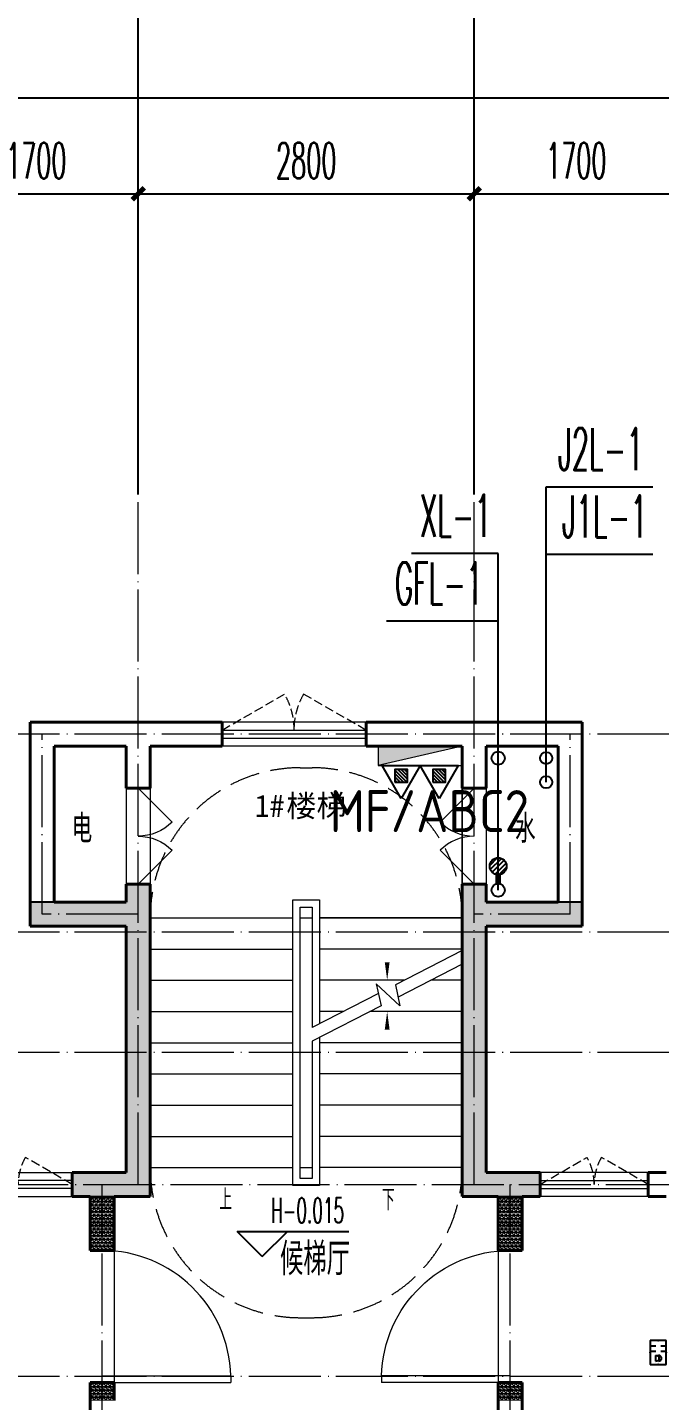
# Model space of a CAD drawing. Extents: x 27938 to 1042331, y -235042 to 1535213.
# Drawn here: x 692294 to 697561, y 448032 to 459467 of the extents above; entities that cross this region are included whole.
import ezdxf
from ezdxf.enums import TextEntityAlignment as Align

# ---------------------------------------------------------------- set-up
doc = ezdxf.new("R2010")
doc.units = 0
doc.header["$LTSCALE"] = 1000
doc.header["$MEASUREMENT"] = 0
doc.linetypes.add('DASH', pattern=[0.35, 0.25, -0.1])
doc.linetypes.add('DOTE', pattern=[2.42, 2, -0.2, 0.02, -0.2])
for name, color, linetype in [('3.5方案汇报，与郭总、侯月琴确定户型_t8$0$2020.03.04 -1安徽标准化洋房户型(UA）_t8_t8$0$看线', 154, 'Continuous'), ('AXIS', 3, 'Continuous'), ('COLUMN', 9, 'Continuous'), ('DIM_ELEV', 3, 'Continuous'), ('DIM_SYMB', 3, 'Continuous'), ('DIM_不分区消火栓', 3, 'Continuous'), ('DIM_管井排水', 3, 'Continuous'), ('DIM_给水', 3, 'Continuous'), ('EQUIP-安防', 3, 'Continuous'), ('EQUIP_地漏', 7, 'Continuous'), ('EQUIP_灭火器', 7, 'Continuous'), ('PIPE-管井排水', 210, 'GF'), ('PUB_TEXT', 4, 'Continuous'), ('TEXT_灭火器', 7, 'Continuous'), ('VPIPE-不分区消火栓', 1, 'X'), ('VPIPE-管井排水', 210, 'GF'), ('VPIPE-给水', 3, 'TG_J'), ('VPIPE-给水中', 72, 'J2'), ('保温', 6, 'Continuous')]:
    doc.layers.add(name, color=color, linetype=linetype)
for name, color, linetype, lineweight in [('DOTE', 19, 'DOTE', 9), ('EQUIP_消火栓', 242, 'Continuous', 18), ('PUB_HATCH', 8, 'Continuous', 9), ('STAIR', 2, 'Continuous', 18), ('WALL', 9, 'Continuous', 40), ('WINDOW', 8, 'Continuous', 15)]:
    doc.layers.add(name, color=color, linetype=linetype, lineweight=lineweight)
doc.styles.add('_TCH_DIM', font='SIMPLEX.shx', dxfattribs={"width": 0.6, "oblique": 10, "bigfont": 'hztxt.shx'})
doc.styles.add('_TCH_DIM_T3', font='SIMPLEX.shx', dxfattribs={"width": 0.494118, "bigfont": 'GBCBIG.shx'})
doc.styles.add('_TEL_DIM', font='SIMPLEX', dxfattribs={"width": 0.8, "height": 3.5, "bigfont": 'HZTXT'})
doc.styles.add('_TWT_SERIAL', font='simplex.shx', dxfattribs={"width": 0.6, "oblique": 10, "height": 3, "bigfont": 'aadri.shx'})
doc.styles.get("Standard").update_dxf_attribs({"font": 'gbenor.shx', "bigfont": 'gbcbig.shx'})
doc.styles.add('TG_LINETYPE', font='SIMPLEX', dxfattribs={"width": 0.8, "height": 3, "bigfont": 'HZTXT'})
doc.styles.add('黑体', font='simhei.ttf')
doc.linetypes.add('GF', pattern='A,3,-0.2,["GF",Standard,S=0.25,R=0,X=-0.1,Y=-0.115],-0.35', length=3.55)
doc.linetypes.add('J2', pattern='A,3,-0.2,["J2",Standard,S=0.25,R=0,X=-0.1,Y=-0.115],-0.35', length=3.55)
doc.linetypes.add('TG_J', pattern='A,2,-0.22,["J",TG_LINETYPE,S=0.1,R=0,X=-0.18,Y=-0.15],0', length=2.22)
doc.linetypes.add('X', pattern='A,3,-0.2,["X",Standard,S=0.25,R=0,X=-0.1,Y=-0.115],-0.25', length=3.45)
doc.dimstyles.new('_TCH_ARCH&&100', dxfattribs={"dimtxt": 297.5, "dimasz": 100, "dimexe": 250, "dimexo": 300, "dimgap": 126.25, "dimtad": 1, "dimdec": 0, "dimzin": 0, "dimdsep": 46, "dimtxsty": '_TCH_DIM_T3', "dimblk": 'ARCHTICK', "dimcen": 0.09, "dimclrt": 4, "dimazin": 2, "dimtfac": 1, "dimtdec": 0, "dimtix": 1, "dimtmove": 2, "dimatfit": 3, "dimfxl": 1, "dimtolj": 1, "dimtzin": 0, "dimarcsym": 0})
pattern_1 = [(90, (0, 0), (-16.49778, 1e-15), [9.525, -19.05]), (210, (0, 0), (8.24889, -14.2874966), [9.525, -19.05]), (150, (6e-16, 9.525), (-8.24889, -14.2874966), [9.525, -19.05])]

# ---------------------------------------------------------------- blocks, each defined once
blk = doc.blocks.new('GFDGDGRDGRDG')
at = {"layer": 'DOTE', "linetype": 'DOTE', "ltscale": 0.3}
for p, q in [((586394, 370358), (586394, 376108)), ((589194, 370358), (589194, 376108)), ((626394, 374108), (573594, 374108)), ((585594, 372608), (585594, 374108)), ((589994, 372608), (589994, 374108)), ((586394, 372608), (585594, 372608)), ((589994, 372608), (589194, 372608)), ((626394, 372458), (573594, 372458)), ((626394, 371458), (573594, 371458)), ((573594, 370358), (626394, 370358)), ((586094, 368458), (586094, 370358)), ((589494, 368458), (589494, 370358)), ((626394, 368758), (573594, 368758))]:
    blk.add_line(p, q, dxfattribs=at)
blk = doc.blocks.new('HFHFHFHFTF')
at = {"layer": 'PUB_HATCH'}
for points in [[(547217, 372524), (547217, 375124), (547017, 375124), (547017, 374974), (546217, 374974), (546217, 374774), (547017, 374774), (547017, 372724), (546567, 372724), (546567, 372524)], [(549817, 372524), (550467, 372524), (550467, 372724), (550017, 372724), (550017, 374774), (550816, 374774), (550816, 374974), (550017, 374974), (550017, 375124), (549817, 375124)]]:
    blk.add_hatch(color=256, dxfattribs=at).paths.add_polyline_path(points)
at = {"layer": 'COLUMN', "color": 8}
for p, q in [((547217, 375124), (547017, 375124)), ((547017, 375124), (547017, 374974)), ((547217, 372524), (547217, 375124)), ((550017, 375124), (549817, 375124)), ((549817, 375124), (549817, 372524)), ((550017, 374974), (550017, 375124)), ((547017, 374974), (546217, 374974)), ((546217, 374974), (546217, 374774)), ((550816, 374974), (550017, 374974)), ((550816, 374774), (550816, 374974)), ((546217, 374774), (547017, 374774)), ((547017, 374774), (547017, 372724)), ((550017, 372724), (550017, 374774)), ((550017, 374774), (550816, 374774)), ((547017, 372724), (546567, 372724)), ((546567, 372724), (546567, 372524)), ((550467, 372724), (550017, 372724)), ((550467, 372524), (550467, 372724)), ((546567, 372524), (547217, 372524)), ((549817, 372524), (550467, 372524))]:
    blk.add_line(p, q, dxfattribs=at)
blk = doc.blocks.new('VDVDVDCZSCCS')
at = {"layer": '保温', "linetype": 'Continuous', "ltscale": 10}
h = blk.add_hatch(dxfattribs=at)
h.set_pattern_fill('HEX', color=251, scale=10, angle=90, style=0)
h.set_pattern_definition(pattern_1)
h.paths.add_polyline_path([(546717, 372074), (546917, 372074), (546917, 372524), (546717, 372524)])
h = blk.add_hatch(dxfattribs=at)
h.set_pattern_fill('HEX', color=251, scale=10, angle=90, style=0)
h.set_pattern_definition(pattern_1)
h.paths.add_polyline_path([(550316, 372074), (550116, 372074), (550116, 372524), (550316, 372524)])
h = blk.add_hatch(dxfattribs=at)
h.set_pattern_fill('HEX', color=251, scale=10, angle=90, style=0)
h.set_pattern_definition(pattern_1)
h.paths.add_polyline_path([(546717, 370824), (546917, 370824), (546917, 370974), (546717, 370974)])
h = blk.add_hatch(dxfattribs=at)
h.set_pattern_fill('HEX', color=251, scale=10, angle=90, style=0)
h.set_pattern_definition(pattern_1)
h.paths.add_polyline_path([(550316, 370824), (550116, 370824), (550117, 370974), (550317, 370974)])
blk = doc.blocks.new('$equip$00002628')
at = {"color": 0, "linetype": 'Continuous'}
for p, q in [((-0.625, 0.415), (0.625, 0.415)), ((-0.625, -0.415), (-0.625, 0.415)), ((-0.472, 0.01), (-0.409, 0.01)), ((-0.446, -0.138), (-0.395, 0.058)), ((-0.395, 0.058), (-0.395, 0.058)), ((-0.395, 0.058), (-0.206, 0.058)), ((-0.206, 0.058), (-0.155, -0.138)), ((-0.191, 0.01), (-0.129, 0.01)), ((0.071, 0.129), (0.071, 0.415)), ((0.35, 0.129), (0.35, 0.415)), ((0.625, 0.415), (0.625, -0.415)), ((0.625, -0.415), (-0.625, -0.415)), ((-0.155, -0.138), (-0.446, -0.138)), ((0.071, -0.415), (0.071, -0.129)), ((0.35, -0.415), (0.35, -0.129))]:
    blk.add_line(p, q, dxfattribs=at)
at = {"color": 0, "const_width": 0.05}
blk.add_lwpolyline([(-0.625, 0.415), (0.625, 0.415), (0.625, -0.415), (-0.625, -0.415), (-0.625, 0.415), (0.625, 0.415)], dxfattribs=at)
at = {"color": 0, "linetype": 'Continuous'}
blk.add_arc((-0.3, -0.011), 0.173, 6.98974, 173.01026, dxfattribs=at)
at = {"color": 0}
for p in [(-0.625, 0), (0, 0.415), (0, -0.415), (0.625, 0)]:
    blk.add_point(p, dxfattribs=at)
at = {"color": 0, "style": '_TEL_DIM', "flags": 1}
blk.add_attdef('A', text='', height=0.000025, dxfattribs=at).set_placement((0, 0), align=Align.MIDDLE_CENTER)
blk = doc.blocks.new('HGFHGGGDFGRD')
at = {"layer": 'EQUIP-安防', "color": 8, "xscale": -160, "yscale": 160, "zscale": 160, "rotation": 270}
blk.add_blockref('$equip$00002628', (697550, 371224), dxfattribs=at)
blk = doc.blocks.new('_ArchTick')
at = {"color": 0, "linetype": 'ByBlock', "const_width": 0.4}
blk.add_lwpolyline([(-0.5, -0.5), (0.5, 0.5)], dxfattribs=at)
blk = doc.blocks.new('*D823')
at = {"layer": 'AXIS', "color": 0, "lineweight": -2}
for p, q in [((691517, 455882), (691517, 458332)), ((693217, 455882), (693217, 458332)), ((691517, 458082), (693217, 458082))]:
    blk.add_line(p, q, dxfattribs=at)
at = {"layer": 'Defpoints', "color": 0}
for p in [(693217, 458082), (691517, 455582), (693217, 455582)]:
    blk.add_point(p, dxfattribs=at)
at = {"layer": 'AXIS', "color": 0, "lineweight": -2, "xscale": 100, "yscale": 100, "zscale": 100, "rotation": 180}
blk.add_blockref('_ArchTick', (691517, 458082), dxfattribs=at)
at = {"layer": 'AXIS', "color": 0, "lineweight": -2, "xscale": 100, "yscale": 100, "zscale": 100}
blk.add_blockref('_ArchTick', (693217, 458082), dxfattribs=at)
at = {"layer": 'AXIS', "color": 4, "insert": (692367, 458357), "char_height": 297.5, "attachment_point": 5, "style": '_TCH_DIM_T3'}
blk.add_mtext('\\A1;1700', dxfattribs=at)
blk = doc.blocks.new('*D824')
at = {"layer": 'AXIS', "color": 0, "lineweight": -2}
for p, q in [((693217, 455882), (693217, 458332)), ((696017, 455882), (696017, 458332)), ((693217, 458082), (696017, 458082))]:
    blk.add_line(p, q, dxfattribs=at)
at = {"layer": 'Defpoints', "color": 0}
for p in [(696017, 458082), (693217, 455582), (696017, 455582)]:
    blk.add_point(p, dxfattribs=at)
at = {"layer": 'AXIS', "color": 0, "lineweight": -2, "xscale": 100, "yscale": 100, "zscale": 100, "rotation": 180}
blk.add_blockref('_ArchTick', (693217, 458082), dxfattribs=at)
at = {"layer": 'AXIS', "color": 0, "lineweight": -2, "xscale": 100, "yscale": 100, "zscale": 100}
blk.add_blockref('_ArchTick', (696017, 458082), dxfattribs=at)
at = {"layer": 'AXIS', "color": 4, "insert": (694617, 458357), "char_height": 297.5, "attachment_point": 5, "style": '_TCH_DIM_T3'}
blk.add_mtext('\\A1;2800', dxfattribs=at)
blk = doc.blocks.new('*D825')
at = {"layer": 'AXIS', "color": 0, "lineweight": -2}
for p, q in [((696017, 455882), (696017, 458332)), ((697717, 455882), (697717, 458332)), ((696017, 458082), (697717, 458082))]:
    blk.add_line(p, q, dxfattribs=at)
at = {"layer": 'Defpoints', "color": 0}
for p in [(697717, 458082), (696017, 455582), (697717, 455582)]:
    blk.add_point(p, dxfattribs=at)
at = {"layer": 'AXIS', "color": 0, "lineweight": -2, "xscale": 100, "yscale": 100, "zscale": 100, "rotation": 180}
blk.add_blockref('_ArchTick', (696017, 458082), dxfattribs=at)
at = {"layer": 'AXIS', "color": 0, "lineweight": -2, "xscale": 100, "yscale": 100, "zscale": 100}
blk.add_blockref('_ArchTick', (697717, 458082), dxfattribs=at)
at = {"layer": 'AXIS', "color": 4, "insert": (696867, 458357), "char_height": 297.5, "attachment_point": 5, "style": '_TCH_DIM_T3'}
blk.add_mtext('\\A1;1700', dxfattribs=at)
blk = doc.blocks.new('*D830')
at = {"layer": 'AXIS', "color": 0, "lineweight": -2}
for p, q in [((682317, 455882), (682317, 459132)), ((731317, 455882), (731317, 459132)), ((682317, 458882), (731317, 458882))]:
    blk.add_line(p, q, dxfattribs=at)
at = {"layer": 'Defpoints', "color": 0}
for p in [(731317, 458882), (682317, 455582), (731317, 455582)]:
    blk.add_point(p, dxfattribs=at)
at = {"layer": 'AXIS', "color": 0, "lineweight": -2, "xscale": 100, "yscale": 100, "zscale": 100, "rotation": 180}
blk.add_blockref('_ArchTick', (682317, 458882), dxfattribs=at)
at = {"layer": 'AXIS', "color": 0, "lineweight": -2, "xscale": 100, "yscale": 100, "zscale": 100}
blk.add_blockref('_ArchTick', (731317, 458882), dxfattribs=at)
at = {"layer": 'AXIS', "color": 4, "insert": (706817, 459157), "char_height": 297.5, "attachment_point": 5, "style": '_TCH_DIM_T3'}
blk.add_mtext('\\A1;49000', dxfattribs=at)
blk = doc.blocks.new('$DorLib2D$00000001')
for p, q in [((0.45, 0.975), (0.5, 0.975)), ((0.45, 0), (0.45, 0.975)), ((0.5, 0), (0.5, 0.975)), ((0.5, 0), (0.45, 0))]:
    blk.add_line(p, q)
at = {"lineweight": 13}
blk.add_arc((0.475, 0), 0.975, 91.4693, 180, dxfattribs=at)
blk = doc.blocks.new('$WINLIB2D$00000001')
at = {"color": 0}
for points in [[(-0.5, 0.5), (-0.5, -0.5)], [(-0.5, 0.5), (0.5, 0.5)], [(0.5, -0.5), (0.5, 0.5)], [(0.5, 0.1667), (-0.5, 0.1667)], [(0.5, -0.1667), (-0.5, -0.1667)], [(-0.5, -0.5), (0.5, -0.5)]]:
    blk.add_lwpolyline(points, dxfattribs=at)
blk = doc.blocks.new('$DorLib2D$00000116')
at = {"color": 0}
for p, q in [((-0.5, 0), (-0.146, 0.354)), ((0.5, 0), (0.146, 0.354))]:
    blk.add_line(p, q, dxfattribs=at)
for centre, start, end in [((-0.5, 0), 0, 45), ((0.5, 0), 135, 180)]:
    blk.add_arc(centre, 0.5, start, end, dxfattribs=at)
blk = doc.blocks.new('$TwtSys$00000141')
for p, q in [((-141, 12), (-15, 138)), ((-141, 12), (-15, 138)), ((-131, -53), (53, 131)), ((-131, -53), (53, 131)), ((-100, -100), (100, 100)), ((-100, -100), (100, 100)), ((-49, -131), (131, 49)), ((-49, -131), (131, 49)), ((17, -138), (138, -17)), ((17, -138), (138, -17))]:
    blk.add_line(p, q)
blk.add_circle((0, 0), 141)
blk.add_circle((0, 0), 141)
blk = doc.blocks.new('$TwtSys$00000434')
at = {"color": 7}
for p, q in [((-0.5, 0.5), (-0.5, -0.5)), ((-0.5, -0.5), (0.5, 0.5)), ((0.5, 0.5), (-0.5, 0.5)), ((0.5, -0.5), (0.5, 0.5)), ((-0.5, -0.5), (0.5, -0.5))]:
    blk.add_line(p, q, dxfattribs=at)
blk.add_solid([(0.5, -0.5), (0.5, 0.5), (-0.5, -0.5)], dxfattribs=at)
blk = doc.blocks.new('$TwtSys$00000546')
h = blk.add_hatch()
h.set_pattern_fill('ANSI31', color=1, scale=200, style=0)
h.set_pattern_definition([(45, (-38543.802, -6670.83), (-17.67767, 17.67767), [])])
h.paths.add_polyline_path([(-65, 174), (65, 174), (65, 44), (-65, 44)])
at = {"color": 1}
for points in [[(0, 344), (-198, 0), (198, 0)], [(-65, 174), (65, 174), (65, 44), (-65, 44)]]:
    blk.add_lwpolyline(points, close=True, dxfattribs=at)

msp = doc.modelspace()

# ---------------------------------------------------------------- linework, layer by layer
at = {"layer": 'AXIS'}
for p, q in [((693216.6, 455582.1), (693216.6, 459582.1)), ((696016.6, 455582.1), (696016.6, 459582.1))]:
    msp.add_line(p, q, dxfattribs=at)
at = {"layer": 'DIM_ELEV', "color": 8}
for p, q in [((694250.7, 449230.9), (694040.7, 449440.9)), ((694040.7, 449440.9), (694971.6, 449440.9)), ((694250.7, 449230.9), (694460.7, 449440.9))]:
    msp.add_line(p, q, dxfattribs=at)
at = {"layer": 'DIM_SYMB', "color": 8}
for points in [[(693941.6, 449842.1, 0, 0, 0), (693941.6, 452767.1, 0, 0, 0), (695291.6, 452767.1, 0, 0, 0), (695291.6, 451532.1, 0, 40, 0), (695291.6, 451682.1, 0, 0, 0)], [(695291.6, 449842.1, 0, 0, 0), (695291.6, 451272.1, 0, 40, 0), (695291.6, 451122.1, 0, 0, 0)]]:
    msp.add_lwpolyline(points, format="xyseb", dxfattribs=at)
at = {"layer": 'DIM_不分区消火栓'}
for p, q in [((696216.6, 455086.4), (695495.1, 455086.4)), ((696216.6, 453382.1), (696216.6, 455086.4))]:
    msp.add_line(p, q, dxfattribs=at)
at = {"layer": 'DIM_管井排水'}
for p, q in [((696216.6, 454522.5), (695286.5, 454522.5)), ((696216.7, 452282.1), (696216.6, 454522.5))]:
    msp.add_line(p, q, dxfattribs=at)
at = {"layer": 'DIM_给水'}
for p, q in [((696616.6, 453382.1), (696616.6, 455641.1)), ((696616.6, 455641.1), (697505.1, 455641.1)), ((696616.6, 453182.1), (696616.6, 455079.9)), ((696616.6, 455079.9), (697506.1, 455079.9))]:
    msp.add_line(p, q, dxfattribs=at)
at = {"layer": 'PIPE-管井排水', "const_width": 45}
msp.add_lwpolyline([(696216.6, 452411.5), (696216.6, 452337.1)], dxfattribs=at)
at = {"layer": 'STAIR', "color": 8}
for p, q in [((695916.6, 453482.1), (693316.6, 453482.1)), ((693316.6, 453482.1), (693316.6, 452052.1)), ((695916.6, 452052.1), (695916.6, 453482.1)), ((694506.6, 449822.1), (694506.6, 452202.1)), ((694506.6, 452202.1), (694726.6, 452202.1)), ((694726.6, 452202.1), (694726.6, 451168.3)), ((693316.6, 449972.1), (693316.6, 452052.1)), ((693316.6, 452052.1), (694506.6, 452052.1)), ((693316.6, 452052.1), (694506.6, 452052.1)), ((694566.6, 449882.1), (694566.6, 452142.1)), ((694566.6, 452142.1), (694666.6, 452142.1)), ((694566.6, 449972.1), (694566.6, 452052.1)), ((694566.6, 452052.1), (694666.6, 452052.1)), ((694666.6, 452142.1), (694666.6, 451137.5)), ((694666.6, 452052.1), (694666.6, 451137.5)), ((695916.6, 452052.1), (694726.6, 452052.1)), ((694726.6, 452052.1), (695916.6, 452052.1)), ((695916.6, 452052.1), (695916.6, 451779)), ((693316.6, 451792.1), (694506.6, 451792.1)), ((695916.6, 451792.1), (694726.6, 451792.1)), ((695916.6, 451779), (695360.6, 451493.7)), ((695916.6, 451666.6), (695382.4, 451392.5)), ((695916.6, 451666.6), (695916.6, 449972.1)), ((693316.6, 451532.1), (694506.6, 451532.1)), ((695435.4, 451532.1), (694726.6, 451532.1)), ((695398.2, 451319.3), (695201, 451502.1)), ((695201, 451502.1), (695240.3, 451319.6)), ((695360.6, 451493.7), (695398.2, 451319.3)), ((695916.6, 451532.1), (695654.4, 451532.1)), ((695218.5, 451420.8), (694666.6, 451137.5)), ((693316.6, 451272.1), (694506.6, 451272.1)), ((695240.3, 451319.6), (694666.6, 451025.1)), ((694928.8, 451272.1), (694726.6, 451272.1)), ((695916.6, 451272.1), (695147.8, 451272.1)), ((693316.6, 451012.1), (694506.6, 451012.1)), ((694666.6, 451025.1), (694666.6, 449972.1)), ((694666.6, 451025.1), (694666.6, 449882.1)), ((694726.6, 451055.9), (694726.6, 449822.1)), ((695916.6, 451012.1), (694726.6, 451012.1)), ((693316.6, 450752.1), (694506.6, 450752.1)), ((695916.6, 450752.1), (694726.6, 450752.1)), ((693316.6, 450492.1), (694506.6, 450492.1)), ((695916.6, 450492.1), (694726.6, 450492.1)), ((693316.6, 450232.1), (694506.6, 450232.1)), ((695916.6, 450232.1), (694726.6, 450232.1)), ((693316.6, 449972.1), (694506.6, 449972.1)), ((694566.6, 449972.1), (694666.6, 449972.1)), ((695916.6, 449972.1), (694726.6, 449972.1)), ((694666.6, 449882.1), (694566.6, 449882.1)), ((694726.6, 449822.1), (694506.6, 449822.1))]:
    msp.add_line(p, q, dxfattribs=at)
at = {"layer": 'STAIR', "color": 8, "linetype": 'DASH'}
for points in [[(693316.6, 452052.1, -0.4142136), (694566.6, 453302.1), (694666.6, 453302.1, -0.4142136), (695916.6, 452052.1)], [(693316.6, 449972.1, 0.4142136), (694566.6, 448722.1), (694666.6, 448722.1, 0.4142136), (695916.6, 449972.1)]]:
    msp.add_lwpolyline(points, format="xyb", dxfattribs=at)
at = {"layer": 'VPIPE-不分区消火栓'}
msp.add_circle((696216.6, 453382.1), 55, dxfattribs=at)
at = {"layer": 'VPIPE-管井排水'}
msp.add_circle((696216.7, 452282.1), 55, dxfattribs=at)
at = {"layer": 'VPIPE-给水'}
msp.add_circle((696616.6, 453182.1), 50, dxfattribs=at)
at = {"layer": 'VPIPE-给水中'}
msp.add_circle((696616.6, 453382.1), 50, dxfattribs=at)
at = {"layer": 'WALL', "color": 8}
for p, q in [((693216.6, 453682.1), (692316.6, 453682.1)), ((692316.6, 453682.1), (692316.6, 451982.1)), ((693916.6, 453682.1), (693216.6, 453682.1)), ((693916.6, 453482.1), (693916.6, 453682.1)), ((696016.6, 453682.1), (695116.6, 453682.1)), ((695116.6, 453682.1), (695116.6, 453482.1)), ((696016.6, 453682.1), (696916.6, 453682.1)), ((696916.6, 453682.1), (696916.6, 451982.1)), ((693116.6, 453482.1), (692516.6, 453482.1)), ((692516.6, 453482.1), (692516.6, 452182.1)), ((693116.6, 453482.1), (693116.6, 453132.1)), ((693316.6, 453482.1), (693916.6, 453482.1)), ((693316.6, 453132.1), (693316.6, 453482.1)), ((695116.6, 453482.1), (695916.6, 453482.1)), ((695916.6, 453482.1), (695916.6, 453132.1)), ((696116.6, 453132.1), (696116.6, 453482.1)), ((696116.6, 453482.1), (696716.6, 453482.1)), ((696716.6, 453482.1), (696716.6, 452182.1)), ((693116.6, 453132.1), (693316.6, 453132.1)), ((695916.6, 453132.1), (696116.6, 453132.1)), ((693316.6, 452332.1), (693116.6, 452332.1)), ((693116.6, 452332.1), (693116.6, 452182.1)), ((693316.6, 452082.1), (693316.6, 452332.1)), ((696116.6, 452332.1), (695916.6, 452332.1)), ((695916.6, 452332.1), (695916.6, 452082.1)), ((696116.6, 452182.1), (696116.6, 452332.1)), ((693116.6, 452182.1), (692516.6, 452182.1)), ((696116.6, 452182.1), (696716.6, 452182.1)), ((693316.6, 452082.1), (693316.6, 449932.1)), ((695916.6, 452082.1), (695916.6, 449932.1)), ((693116.6, 451982.1), (692316.6, 451982.1)), ((693116.6, 451982.1), (693116.6, 449932.1)), ((696116.6, 451982.1), (696916.6, 451982.1)), ((696116.6, 451982.1), (696116.6, 449932.1)), ((692916.6, 449932.1), (692666.6, 449932.1)), ((692666.6, 449932.1), (692666.6, 449732.1)), ((693116.6, 449932.1), (692916.6, 449932.1)), ((693316.6, 449932.1), (693316.6, 449932.1)), ((693316.6, 449732.1), (693316.6, 449932.1)), ((695916.6, 449932.1), (695916.6, 449932.1)), ((695916.6, 449932.1), (695916.6, 449732.1)), ((696116.6, 449932.1), (696316.6, 449932.1)), ((696566.6, 449932.1), (696316.6, 449932.1)), ((696566.6, 449732.1), (696566.6, 449932.1)), ((697616.6, 449932.1), (697466.6, 449932.1)), ((697466.6, 449932.1), (697466.6, 449732.1)), ((692666.6, 449732.1), (692816.6, 449732.1)), ((692816.6, 449732.1), (692816.6, 449282.1)), ((693016.6, 449282.1), (693016.6, 449732.1)), ((693216.6, 449732.1), (693016.6, 449732.1)), ((693316.6, 449732.1), (693216.6, 449732.1)), ((695916.6, 449732.1), (696016.6, 449732.1)), ((696016.6, 449732.1), (696216.6, 449732.1)), ((696216.6, 449732.1), (696216.6, 449282.1)), ((696416.6, 449282.1), (696416.6, 449732.1)), ((696416.6, 449732.1), (696566.6, 449732.1)), ((697466.6, 449732.1), (697616.6, 449732.1)), ((692816.6, 449282.1), (693016.6, 449282.1)), ((696216.6, 449282.1), (696416.6, 449282.1)), ((693016.6, 448182.1), (692816.6, 448182.1)), ((692816.6, 448182.1), (692816.6, 447832.1)), ((693016.6, 448032.1), (693016.6, 448182.1)), ((696416.6, 448182.1), (696216.6, 448182.1)), ((696216.6, 448182.1), (696216.6, 447932.1)), ((696416.6, 447932.1), (696416.6, 448182.1))]:
    msp.add_line(p, q, dxfattribs=at)
at = {"layer": 'WINDOW'}
for p, q in [((693116.6, 453132.1), (693116.6, 452332.1)), ((693316.6, 453132.1), (693316.6, 452332.1)), ((695916.6, 453132.1), (695916.6, 452332.1)), ((696116.6, 453132.1), (696116.6, 452332.1)), ((693016.6, 449282.1), (693016.6, 448182.1)), ((696216.6, 449282.1), (696216.6, 448182.1))]:
    msp.add_line(p, q, dxfattribs=at)
at = {"layer": 'WINDOW', "color": 8, "linetype": 'DASH', "ltscale": 0.3}
for points in [[(693916.6, 453615.4), (694436.2, 453915.4, -0.1316523), (694516.6, 453615.4)], [(695114.7, 453615.4), (694595.1, 453915.4, 0.1316523), (694514.7, 453615.4)], [(692666.6, 449832.1), (692276.8, 450057, 0.1316053), (692216.6, 449832.1)], [(696566.6, 449832.1), (696956.3, 450057, -0.1316053), (697016.6, 449832.1)], [(697466.6, 449832.1), (697076.8, 450057, 0.1316053), (697016.6, 449832.1)]]:
    msp.add_lwpolyline(points, format="xyb", dxfattribs=at)

# ---------------------------------------------------------------- block references
at = {"color": 8}
for name, p in [('HFHFHFHFTF', (146100, 77208.4)), ('VDVDVDCZSCCS', (146100, 77208.4)), ('HGFHGGGDFGRD', (0, 77208.4))]:
    msp.add_blockref(name, p, dxfattribs=at)
at = {"layer": '3.5方案汇报，与郭总、侯月琴确定户型_t8$0$2020.03.04 -1安徽标准化洋房户型(UA）_t8_t8$0$看线', "ltscale": 10}
msp.add_blockref('GFDGDGRDGRDG', (106822.9, 79473.8), dxfattribs=at)
at = {"layer": 'EQUIP_地漏', "xscale": 0.5, "yscale": 0.5, "zscale": 0.5}
msp.add_blockref('$TwtSys$00000141', (696216.6, 452482), dxfattribs=at)
at = {"layer": 'EQUIP_消火栓', "xscale": 700, "yscale": 160, "zscale": 700, "rotation": 180}
msp.add_blockref('$TwtSys$00000434', (695566.6, 453402.1), dxfattribs=at)
at = {"layer": 'EQUIP_灭火器', "xscale": 0.8, "yscale": -0.8, "zscale": 0.8}
for p in [(695407.9, 453322.1), (695725.3, 453322.1)]:
    msp.add_blockref('$TwtSys$00000546', p, dxfattribs=at)
at = {"layer": 'WINDOW'}
for name, p, xscale, yscale, zscale, rotation in [('$WINLIB2D$00000001', (694516.6, 453582.1), 1200, 200.0000000002997, 1200, 180.0000242537738), ('$DorLib2D$00000116', (693216.6, 452732.1), -800, 800, -800, 269.9999856579115), ('$DorLib2D$00000116', (696016.6, 452732.1), -800, -800, -800, 269.9999829807116), ('$WINLIB2D$00000001', (692216.6, 449832.1), -900, 200, -900, 180.0000468348593), ('$WINLIB2D$00000001', (697016.6, 449832.1), -900, -200, -900, 359.9999531651407), ('$DorLib2D$00000001', (692916.6, 448732.1), 1100, 1100, 1100, 270.0000468348222), ('$DorLib2D$00000001', (696316.6, 448732.1), 1100, -1100, 1100, 269.9999531651777)]:
    msp.add_blockref(name, p, dxfattribs=dict(at, xscale=xscale, yscale=yscale, zscale=zscale, rotation=rotation))

# ---------------------------------------------------------------- texts
at = {"layer": 'DIM_ELEV', "color": 8, "style": '_TCH_DIM', "width": 0.494118}
msp.add_text('H-0.015', height=208.25, dxfattribs=at).set_placement((694323.4, 449510.9))
at = {"layer": 'DIM_SYMB', "color": 7, "style": '_TCH_DIM', "width": 0.6}
for s, p in [('上', (693893.8, 449617)), ('下', (695248.3, 449617))]:
    msp.add_text(s, height=175, dxfattribs=at).set_placement(p)
at = {"layer": 'DIM_不分区消火栓', "color": 7, "style": '_TWT_SERIAL', "width": 0.48}
msp.add_text('XL-1', height=350, dxfattribs=at).set_placement((695565.1, 455226.4))
at = {"layer": 'DIM_管井排水', "color": 7, "style": '_TWT_SERIAL', "width": 0.48}
msp.add_text('GFL-1', height=350, dxfattribs=at).set_placement((695356.5, 454662.5))
at = {"layer": 'DIM_给水', "color": 7, "style": '_TWT_SERIAL', "width": 0.48}
for s, p in [('J2L-1', (696715.3, 455781.1)), ('J1L-1', (696748.3, 455219.9))]:
    msp.add_text(s, height=350, dxfattribs=at).set_placement(p)
at = {"layer": 'PUB_TEXT', "color": 8, "style": '黑体'}
for s, p in [('1#', (694186.6, 452892.2)), ('楼梯', (694451.3, 452892.2))]:
    msp.add_text(s, height=184.01, dxfattribs=at).set_placement(p)
at = {"layer": 'PUB_TEXT', "color": 8}
for s, height, p in [('电', 236.3, (692662.8, 452676.8)), ('水', 236.3, (696357.6, 452676.9)), ('候梯厅', 270.07, (694398.4, 449076.2))]:
    msp.add_text(s, height=height, dxfattribs=at).set_placement(p)
at = {"layer": 'TEXT_灭火器'}
msp.add_text('MF/ABC2', height=350, dxfattribs=at).set_placement((694814.1, 452765.9))

# ---------------------------------------------------------------- dimensions: what is measured, and where the dimension line sits
at = {"layer": 'AXIS'}
for p1, p2, distance, picture, middle in [((682316.6, 455582.1), (731316.6, 455582.1), 3300, '*D830', (706816.6, 459157.1)), ((691516.6, 455582.1), (693216.6, 455582.1), 2500, '*D823', (692366.6, 458357.1)), ((693216.6, 455582.1), (696016.6, 455582.1), 2500, '*D824', (694616.6, 458357.1)), ((696016.6, 455582.1), (697716.6, 455582.1), 2500, '*D825', (696866.6, 458357.1))]:
    dim = msp.add_aligned_dim(p1=p1, p2=p2, distance=distance, dimstyle='_TCH_ARCH&&100', dxfattribs=at)
    dim.commit()
    dim.dimension.update_dxf_attribs({"geometry": picture, "text_midpoint": middle})

doc.saveas('drawing.dxf')
